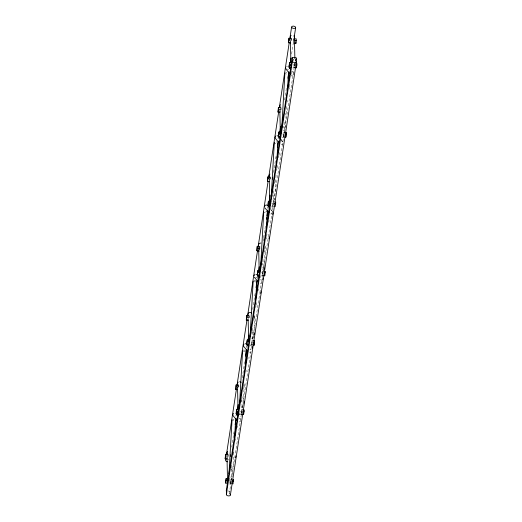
<?xml version="1.0" encoding="UTF-8"?>
<svg xmlns="http://www.w3.org/2000/svg" width="522" height="522" viewBox="0 0 522 522"><rect width="100%" height="100%" fill="white"/><g stroke="black" fill="none" stroke-linecap="round" stroke-linejoin="round"><path stroke-width="0.39" stroke-dasharray="2.61 1.96" d="M232.61 473.317L233.836 451.576M243.089 405.587L244.361 383.044M253.614 337.055L254.88 314.505M264.223 266.912L265.404 245.973M274.879 195.959L276.151 173.408M285.403 127.427L286.676 104.876M227.683 459.027L227.899 457.624M280.523 112.328L280.843 110.227M293.658 39.398L293.371 43.209L293.586 41.806M231.716 447.152L233.556 435.067M233.68 434.258L234.293 430.232M242.273 377.876L244.727 361.766M246.815 348.07L247.063 346.458M252.707 309.402L255.16 293.292M257.248 279.596L257.62 277.182M263.14 240.936L263.512 238.515M263.636 237.712L265.6 224.825M267.93 209.518L268.178 207.906M273.58 172.462L276.034 156.352M284.627 99.97L286.467 87.885M291.622 54.053L293.586 41.166M229.008 483.098L229.256 481.493M229.38 480.684L229.869 477.46M230.972 470.211L231.22 468.599M231.344 467.797L231.833 464.573M233.549 453.298L233.797 451.687M235.513 440.405L235.761 438.8M237.477 427.518L237.725 425.906M239.441 414.631L239.689 413.019M241.412 401.744L241.653 400.133M241.777 399.323L242.267 396.107M243.376 388.857L243.617 387.246M243.741 386.437L244.231 383.213M245.953 371.938L246.195 370.326M247.917 359.051L248.159 357.439M249.881 346.164L250.123 344.553M251.845 333.271L252.087 331.659M252.211 330.857L252.7 327.633M253.809 320.384L254.051 318.772M254.175 317.97L254.664 314.746M255.773 307.497L256.015 305.885M256.139 305.076L256.628 301.86M258.351 290.578L258.599 288.966M260.315 277.691L260.563 276.079M262.279 264.804L262.527 263.192M264.243 251.917L264.491 250.306M264.608 249.496L265.104 246.273M266.207 239.024L266.455 237.412M266.572 236.61L267.068 233.386M268.784 222.111L269.032 220.499M270.748 209.224L270.996 207.612M272.712 196.331L272.96 194.726M274.676 183.444L274.924 181.832M276.64 170.557L276.888 168.945M277.012 168.143L277.502 164.919M278.604 157.67L278.852 156.058M278.976 155.249L279.466 152.032M281.182 140.751L281.43 139.139M283.146 127.864L283.394 126.252M285.11 114.977L285.358 113.365M287.074 102.084L287.322 100.478M289.038 89.197L289.286 87.585M289.41 86.782L289.899 83.559M291.002 76.31L291.25 74.698M291.374 73.896L291.863 70.672M231.781 483.705L230.522 483.587L230.907 479.072L232.799 479.255M242.345 414.364L241.086 414.246L241.047 412.543L241.477 409.731L242.737 409.855M253.307 340.514L252.041 340.396L251.617 343.202L251.656 344.905L252.916 345.022M262.612 271.055L262.22 275.564L262.612 271.055L265.13 271.296M275.068 201.897L273.176 201.714L272.791 206.223L274.05 206.347M285.005 132.497L283.746 132.373L283.315 135.185L283.355 136.888L284.62 137.005M293.925 67.547L294.317 63.031L293.925 67.547L295.184 67.664M230.522 483.587L230.907 479.072M241.086 414.246L241.477 409.731M251.656 344.905L252.041 340.396M272.791 206.223L273.176 201.714M283.355 136.888L283.746 132.373M229.295 493.753L251.258 349.172M251.382 348.363L259.728 293.592M259.852 292.783L261.692 280.699M262.188 277.476L294.839 63.208M293.788 73.7L293.136 74.914L291.818 75.318M277.985 138.761L278.637 137.554M267.421 208.102L268.073 206.895M257.503 276.229L256.85 277.443L255.539 277.848M246.286 346.784L246.939 345.571M235.716 416.119L236.368 414.912M253.568 337.864L251.578 338.445M242.998 407.199L241.007 407.786M229.282 493.362L229.869 493.075M286.291 66.659L287.602 66.261M287.237 69.824L288.555 69.426M281.254 144.653L282.565 144.255L283.218 143.041L282.826 141.73L281.299 139.903M270.683 213.994L272.001 213.596M260.119 283.335L261.431 282.931M249.549 352.676L250.867 352.272M238.985 422.011L240.296 421.613M292.764 67.997L294.284 67.645M282.18 137.345L283.7 136.992M271.616 206.679L273.13 206.327M261.046 276.021L262.566 275.668M250.482 345.362L251.995 345.009L252.772 343.881L252.354 342.641L250.991 342.014M241.425 414.351L239.911 414.703L238.547 414.077M229.347 484.044L230.861 483.685M285.541 72.643L286.865 72.545M283.276 130.428L285.266 129.841L283.687 128.921M262.142 269.104L263.466 269.006M253.842 280.666L256.361 280.901M256.074 281.971L253.548 281.73M243.272 350.001L245.797 350.242M245.503 351.313L242.984 351.071M232.708 419.342L234.026 419.244M230.443 477.128L232.434 476.54L230.848 475.614M293.886 65.844L295.145 65.961M241.047 412.543L242.306 412.661M230.483 481.878L231.742 482.002M227.612 490.967L230.332 491.228M285.253 73.713L286.454 74.052M276.295 141.886L277.495 142.225M274.683 143.054L275.884 143.393M273.123 198.256L274.702 199.182L272.712 199.769L271.512 199.424M265.731 211.221L266.931 211.567M264.119 212.389L265.32 212.735M262.553 267.597L263.754 267.936M251.989 336.938L253.19 337.277M241.418 406.279L242.619 406.618M232.414 420.412L233.615 420.752M227.566 459.471L229.014 459.954M293.273 64.65L294.643 65.276M282.689 133.991L284.059 134.624L284.477 135.864M272.125 203.332L273.489 203.958M261.555 272.673L262.925 273.3M240.42 411.356L241.79 411.982L242.208 413.222M229.856 480.69L231.22 481.323L231.637 482.563L231.311 468.136M292.183 71.749L293.39 72.388L291.863 70.561M281.612 141.09L282.826 141.73M271.048 210.431L272.256 211.071L272.647 212.382M260.478 279.766L261.692 280.412L260.165 278.578M249.914 349.107L251.121 349.753L250.103 348.533M239.344 418.448L240.557 419.088L239.539 417.868M270.729 209.244L272.256 211.071M284.164 122.239L284.457 135.061M273.58 190.778L273.874 203.6M262.997 259.317L263.284 272.138M252.498 331.861L252.661 339.072M241.895 399.598L242.117 409.215"/><path stroke-width="0.78" d="M228.995 473.787L232.036 419.825M234.698 436.275L235.605 420.164M239.52 405.248L242.606 350.49M245.223 367.742L246.175 350.83M250.045 336.716L253.17 281.149M255.741 299.204L256.739 281.488M260.563 268.184L263.74 211.808M266.266 230.672L267.31 212.147L266.931 211.567M271.27 196.429L274.304 142.467M277.012 158.107L277.874 142.806M281.789 127.89L284.875 73.126M287.491 90.378L288.444 73.471M225.556 454.277L225.595 455.98L228.114 456.221L228.075 454.518L225.556 454.277L225.165 458.786L227.057 458.968M236.12 384.936L236.159 386.639L238.684 386.88L238.645 385.177L236.12 384.936L235.735 389.451L237.621 389.627M246.691 315.595L246.73 317.298L249.248 317.539L249.209 315.836L246.691 315.595L246.299 320.11L248.191 320.286M259.604 249.607L259.78 246.495L257.255 246.26L256.87 250.769L259.388 251.01M267.825 176.919L267.864 178.622L270.383 178.863L270.344 177.16L267.825 176.919L267.434 181.428L269.326 181.61M278.389 107.578L278.428 109.281L280.953 109.522L280.914 107.819L278.389 107.578L278.004 112.093L279.89 112.269M288.96 38.236L288.999 39.94L291.517 40.181L291.478 38.478L288.96 38.236L288.568 42.752L290.46 42.928M225.165 458.786L225.595 455.98M235.735 389.451L236.159 386.639M246.299 320.11L246.73 317.298M256.87 250.769L257.255 246.26M267.434 181.428L267.864 178.622M278.004 112.093L278.428 109.281M288.568 42.752L288.999 39.94M225.798 458.845L225.55 460.456L226.17 461.344L227.618 461.826M226.535 454.009L236.479 388.759M236.968 385.543L247.036 319.49M247.526 316.267L257.594 250.214M258.083 246.991L268.027 181.741M268.765 176.912L278.709 111.662M279.322 107.636L289.266 42.386M289.88 38.36L291.596 27.079L292.176 26.309L293.612 26.1L295.06 26.583L295.674 27.47L294.199 37.134M228.629 478.857L226.104 478.615L225.719 483.124L227.605 483.307M238.176 413.966L236.283 413.789L236.244 412.086L236.675 409.274L238.567 409.457M249.131 340.116L247.239 339.933L246.815 342.745L246.854 344.448L248.746 344.631M260.328 270.833L257.809 270.598L257.379 273.404L257.418 275.107L259.943 275.348M270.898 201.499L268.38 201.257L267.988 205.766L269.881 205.949M280.445 136.607L278.552 136.431L278.513 134.722L278.944 131.916L280.836 132.099M291.015 67.266L289.123 67.09L289.514 62.575L292.033 62.816M225.719 483.124L226.104 478.615M236.283 413.789L236.675 409.274M246.854 344.448L247.239 339.933M257.418 275.107L257.809 270.598M267.988 205.766L268.38 201.257M278.552 136.431L278.944 131.916M289.123 67.09L289.514 62.575M235.154 424.595L236.133 418.148M236.629 414.925L236.871 413.32M237.484 409.287L238.221 404.459M245.588 356.121L246.567 349.681M247.187 345.655L247.428 344.044M248.041 340.011L248.779 335.183M256.021 287.655L257.131 280.405M257.744 276.379L257.985 274.768M258.475 271.544L259.212 266.709M266.455 219.188L266.703 217.576M266.951 215.964L267.806 210.327M268.301 207.103L268.543 205.492M269.156 201.466L270.142 195.019M277.384 147.491L278.363 141.051M278.859 137.828L279.1 136.216M279.714 132.19L280.575 126.552M287.942 78.215L288.92 71.775M289.416 68.552L289.658 66.94M290.271 62.914L291.008 58.079M296.039 61.446L296.379 57.851L292.3 57.466L226.254 490.837L226.809 492.788M226.339 494.53L292.385 61.159M294.003 43.267L295.896 43.45L296.281 38.935L293.762 38.693L293.801 40.396L296.32 40.638M235.637 457.761L235.885 456.156M243.989 402.991L244.231 401.379M252.335 348.213L252.583 346.601M254.423 334.517L254.664 332.905M260.68 293.436L260.928 291.824M262.768 279.746L263.016 278.135M264.367 269.274L264.608 267.662M269.032 238.658L269.274 237.053M272.712 214.496L272.96 212.885M230.417 494.921L296.463 61.544M233.112 481.421L233.432 479.313L233.04 483.822L231.781 483.705M242.737 409.855L243.996 409.972L243.611 414.488L242.345 414.364M264.922 272.699L265.13 271.296L264.745 275.805L263.479 275.688M275.381 204.063L275.701 201.955L275.309 206.464L274.05 206.347M285.005 132.497L286.265 132.614L285.88 137.123L284.62 137.005M243.611 414.488L243.996 409.972M252.916 345.022L254.175 345.146L254.605 342.334L254.566 340.631L253.307 340.514M285.88 137.123L286.265 132.614M295.184 67.664L296.444 67.788L296.874 64.976L296.835 63.273L295.576 63.155M275.72 136.001L275.068 137.214L275.466 138.526L279.538 143.4M264.504 206.549L265.156 205.342L266.468 204.937L267.675 205.583L269.711 208.024M253.933 275.89L254.586 274.683M244.022 344.018L243.369 345.231L243.761 346.543L247.833 351.423M233.451 413.359L232.799 414.572L233.197 415.884L237.262 420.765M291.087 35.359L290.31 36.481L290.363 38.889M279.759 107.434L279.727 105.829L280.503 104.7M269.215 177.571L269.156 175.17L269.933 174.041M237.51 385.595L237.458 383.187L238.234 382.058M226.94 454.93L226.887 452.528L227.664 451.399M296.405 59.032L295.335 59.984L296.176 60.93A2.055 1.161 8.7 0 1 294.454 62.529A2.055 1.161 8.7 0 1 292.646 60.598L293.449 59.808L292.327 58.64L292.3 57.466M295.674 27.47L295.1 28.247L293.664 28.449L292.216 27.973L291.596 27.079M260.883 243.03L259.369 243.382L258.592 244.511L258.644 246.913M289.553 64.278L291.439 64.46M295.615 64.859L296.874 64.976M289.084 65.387L290.976 65.563M278.983 133.619L280.875 133.802M285.045 134.2L286.304 134.317M278.513 134.722L280.405 134.904M268.412 202.96L270.938 203.202M274.481 203.534L275.74 203.658M257.294 247.963L259.819 248.198M257.848 272.301L259.741 272.477M263.91 272.875L265.169 272.999M247.278 341.642L249.17 341.819M253.346 342.217L254.605 342.334M236.714 410.977L238.606 411.16M242.776 411.558L244.035 411.675M236.244 412.086L238.136 412.263M226.143 480.318L228.036 480.501M232.205 480.899L233.471 481.016M251.682 312.998L250.319 312.371L248.798 312.724L248.022 313.846L248.074 316.254M239.748 381.706L241.118 382.339M277.038 135.596L278.246 136.242L280.281 138.682M255.904 274.278L257.111 274.918L259.147 277.358M245.333 343.62L246.541 344.259L248.576 346.699M288.81 66.901L290.845 69.341M290.101 74.065L286.03 69.185L285.638 67.873M264.895 207.86L268.967 212.741M254.331 277.202L258.403 282.082M235.977 413.6L238.012 416.041M293.971 35.633L294.388 36.873L294.878 58.503M279.727 105.829L280.144 107.069M269.156 175.17L269.574 176.41M259.682 275.394L259.264 274.154L258.684 248.518M237.458 383.187L237.869 384.427M226.887 452.528L227.305 453.768M295.857 41.74L295.896 43.45M296.405 66.079L296.444 67.788M290.415 41.29L290.911 62.927M279.831 110.638L280.327 132.268M280.36 133.873L280.399 135.472M272.628 177.376L272.667 179.079M269.248 179.177L269.828 204.813M264.706 274.102L264.745 275.805M254.136 343.443L254.175 345.146M248.133 318.655L248.622 340.285M237.543 387.193L238.058 409.626M238.091 411.232L238.13 412.83M230.359 454.734L230.398 456.437M226.998 457.337L227.559 482.171M230.13 494.308A2.055 1.161 8.7 0 1 228.408 495.9A2.055 1.161 8.7 0 1 226.6 493.969"/></g></svg>
